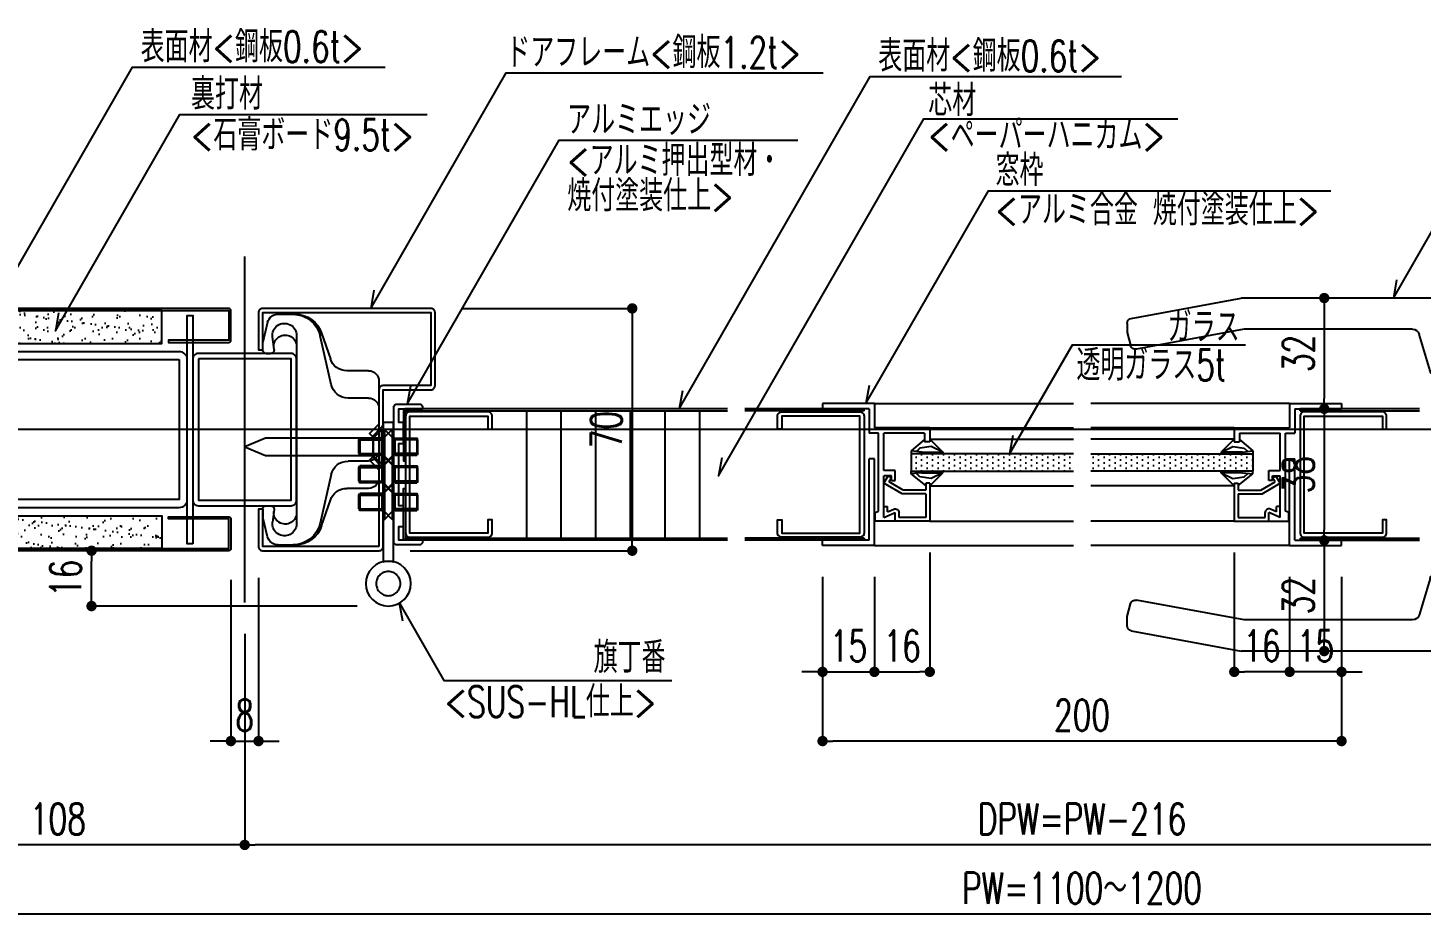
# Model space of a CAD drawing. Extents: x 21 to 47673, y 9 to 26406.
# Drawn here: x 3166.6 to 3569.2, y 18620.1 to 18876.1 of the extents above; entities that cross this region are included whole.
import ezdxf

# ---------------------------------------------------------------- set-up
doc = ezdxf.new("R2010")
doc.units = 0
doc.header["$LTSCALE"] = 10
doc.header["$PDMODE"] = 35
doc.header["$PDSIZE"] = 5
doc.linetypes.add('HIDDEN', pattern=[9.525, 6.35, -3.175])
for name, color, linetype in [('_基準', 1, 'Continuous'), ('_文字', 3, 'Continuous'), ('_製品', 4, 'Continuous'), ('_製品寸法', 9, 'Continuous')]:
    doc.layers.add(name, color=color, linetype=linetype)
doc.styles.add('OKAMURA', font='simplex8.shx', dxfattribs={"width": 0.7, "bigfont": 'BIGFONT.shx'})
doc.dimstyles.new('OKAMURA-003', dxfattribs={"dimscale": 3, "dimtxt": 3, "dimasz": 1, "dimexe": 0, "dimexo": 3, "dimgap": 1, "dimtad": 1, "dimdec": 3, "dimdsep": 46, "dimtxsty": 'OKAMURA', "dimblk1": 'DOT', "dimblk2": 'DOT', "dimsah": 1, "dimcen": 0, "dimclrd": 9, "dimclre": 9, "dimclrt": 3, "dimadec": 0, "dimazin": 0, "dimtfac": 1, "dimtdec": 3, "dimtix": 1, "dimtmove": 2, "dimatfit": 3, "dimldrblk": 'NONE', "dimfxl": 0, "dimtolj": 1, "dimarcsym": 0})
pattern_1 = [(37.5, (-4388.2946, -2583.4344), (-0.160003, 4.8941324), [0, -3.8608, 0, -4.318, 0, -4.1275]), (7.5, (-4388.2946, -2583.4344), (4.495233, 7.168251), [0, -2.0828, 0, -3.4798, 0, -1.3335]), (327.5, (-4391.419, -2583.4344), (7.9099237, 0.014372), [0, -1.27, 0, -4.572, 0, -5.969]), (317.5, (-4391.419, -2583.4344), (7.6355645, 2.229293), [0, -0.635, 0, -2.9972, 0, -3.429])]

# ---------------------------------------------------------------- blocks, each defined once
blk = doc.blocks.new('P15BASE_TAYNAM_TV')
at = {"layer": '_基準'}
for p, q in [((64, -55), (64, 55)), ((56, 36.6), (72, 36.6)), ((56, -36.6), (72, -36.6))]:
    blk.add_line(p, q, dxfattribs=at)
at = {"layer": '_製品'}
for p, q in [((48.49, 46.89), (64, 51)), ((64, 51), (152, 51)), ((183.77, 45.13), (152, 51)), ((47, 44.96), (47, 29.6)), ((97.43, 30.01), (100.57, 40.59)), ((102.48, 42), (151.18, 42)), ((151.18, 42), (182.3, 36.25)), ((185, 41), (184.02, 37.34)), ((185, 43.66), (185, 41)), ((48, 28.6), (95.52, 28.6)), ((52, 27.5), (52, 28.5)), ((76, 28.5), (52, 28.5)), ((55, 28.6), (55, 28.5)), ((73, 28.6), (73, 28.5)), ((76, 27.5), (76, 28.5)), ((40, 19), (40, 27)), ((40, 27), (88, 27)), ((76, 27.5), (52, 27.5)), ((52.5, 27.3), (52.5, 27.5)), ((52.5, 27), (52.5, 27.3)), ((75.5, 27.3), (52.5, 27.3)), ((75.5, 27.3), (75.5, 27.5)), ((75.5, 27), (75.5, 27.3)), ((88, 19), (88, 27)), ((40, 19), (88, 19)), ((40, -19), (40, -27)), ((40, -19), (88, -19)), ((88, -19), (88, -27)), ((40, -27), (88, -27)), ((52, -27.5), (52, -28.5)), ((76, -27.5), (52, -27.5)), ((52.5, -27), (52.5, -27.3)), ((75.5, -27.3), (52.5, -27.3)), ((52.5, -27.3), (52.5, -27.5)), ((75.5, -27), (75.5, -27.3)), ((75.5, -27.3), (75.5, -27.5)), ((76, -27.5), (76, -28.5)), ((47, -44.96), (47, -29.6)), ((48, -28.6), (95.52, -28.6)), ((76, -28.5), (52, -28.5)), ((55, -28.6), (55, -28.5)), ((73, -28.6), (73, -28.5)), ((97.43, -30.01), (100.57, -40.59)), ((151.18, -42), (182.3, -36.25)), ((185, -41), (184.02, -37.34)), ((102.48, -42), (151.18, -42)), ((185, -43.66), (185, -41)), ((48.49, -46.89), (64, -51)), ((183.77, -45.13), (152, -51)), ((64, -51), (152, -51))]:
    blk.add_line(p, q, dxfattribs=at)
for centre, radius in [((64, 36.6), 3), ((64, 36.6), 2.55), ((64, -36.6), 3), ((64, -36.6), 2.55)]:
    blk.add_circle(centre, radius, dxfattribs=at)
for centre, radius, start, end in [((49, 44.96), 2, 104.8265, 180), ((183.5, 43.66), 1.5, 0, 79.5352), ((102.48, 40), 2, 90, 162.8973), ((182.57, 37.73), 1.5, 259.5352, 345), ((48, 29.6), 1, 180, 270), ((95.52, 30.6), 2, 270, 342.8973), ((48, -29.6), 1, 90, 180), ((95.52, -30.6), 2, 17.1027, 90), ((182.57, -37.73), 1.5, 15, 100.4648), ((102.48, -40), 2, 197.1027, 270), ((183.5, -43.66), 1.5, 280.4648, 0), ((49, -44.96), 2, 180, 255.1735)]:
    blk.add_arc(centre, radius, start, end, dxfattribs=at)
blk = doc.blocks.new('_DOT')
at = {"color": 0, "linetype": 'ByBlock'}
blk.add_line((-0.5, 0), (-1, 0), dxfattribs=at)
at = {"color": 0, "linetype": 'ByBlock', "const_width": 0.5}
blk.add_lwpolyline([(-0.25, 0, 1), (0.25, 0, 1)], format="xyb", close=True, dxfattribs=at)
blk = doc.blocks.new('*D646')
at = {"layer": '_製品寸法', "color": 9, "lineweight": -2, "transparency": 16777216}
for p, q in [((0, -59), (0, -140)), ((700, -59), (700, -140)), ((697, -140), (3, -140))]:
    blk.add_line(p, q, dxfattribs=at)
at = {"layer": 'Defpoints', "color": 0, "transparency": 16777216}
for p in [(0, -50), (700, -50), (0, -140)]:
    blk.add_point(p, dxfattribs=at)
at = {"layer": '_製品寸法', "color": 9, "lineweight": -2, "transparency": 16777216, "xscale": 3, "yscale": 3, "zscale": 3, "rotation": 180}
blk.add_blockref('_DOT', (0, -140), dxfattribs=at)
at = {"layer": '_製品寸法', "color": 9, "lineweight": -2, "transparency": 16777216, "xscale": 3, "yscale": 3, "zscale": 3}
blk.add_blockref('_DOT', (700, -140), dxfattribs=at)
at = {"layer": '_製品寸法', "color": 3, "transparency": 16777216, "insert": (350, -132.5), "char_height": 9, "attachment_point": 5, "style": 'OKAMURA'}
blk.add_mtext('\\A1;PW=1100～1200', dxfattribs=at)
blk = doc.blocks.new('_None')
blk = doc.blocks.new('*D648')
at = {"layer": '_製品寸法', "color": 9, "lineweight": -2, "transparency": 16777216}
for p, q in [((108, -59), (108, -120)), ((592, -59), (592, -120)), ((589, -120), (111, -120))]:
    blk.add_line(p, q, dxfattribs=at)
at = {"layer": 'Defpoints', "color": 0, "transparency": 16777216}
for p in [(108, -50), (592, -50), (108, -120)]:
    blk.add_point(p, dxfattribs=at)
at = {"layer": '_製品寸法', "color": 9, "lineweight": -2, "transparency": 16777216, "xscale": 3, "yscale": 3, "zscale": 3, "rotation": 180}
blk.add_blockref('_DOT', (108, -120), dxfattribs=at)
at = {"layer": '_製品寸法', "color": 9, "lineweight": -2, "transparency": 16777216, "xscale": 3, "yscale": 3, "zscale": 3}
blk.add_blockref('_DOT', (592, -120), dxfattribs=at)
at = {"layer": '_製品寸法', "color": 3, "transparency": 16777216, "insert": (350, -112.5), "char_height": 9, "attachment_point": 5, "style": 'OKAMURA'}
blk.add_mtext('\\A1;DPW=PW-216', dxfattribs=at)
blk = doc.blocks.new('*D649')
at = {"layer": '_製品寸法', "color": 9, "lineweight": -2, "transparency": 16777216}
for p, q in [((0, -59), (0, -120)), ((108, -59), (108, -120)), ((105, -120), (3, -120))]:
    blk.add_line(p, q, dxfattribs=at)
at = {"layer": 'Defpoints', "color": 0, "transparency": 16777216}
for p in [(0, -50), (108, -50), (0, -120)]:
    blk.add_point(p, dxfattribs=at)
at = {"layer": '_製品寸法', "color": 9, "lineweight": -2, "transparency": 16777216, "xscale": 3, "yscale": 3, "zscale": 3, "rotation": 180}
blk.add_blockref('_DOT', (0, -120), dxfattribs=at)
at = {"layer": '_製品寸法', "color": 9, "lineweight": -2, "transparency": 16777216, "xscale": 3, "yscale": 3, "zscale": 3}
blk.add_blockref('_DOT', (108, -120), dxfattribs=at)
at = {"layer": '_製品寸法', "color": 3, "transparency": 16777216, "insert": (54, -112.5), "char_height": 9, "attachment_point": 5, "style": 'OKAMURA'}
blk.add_mtext('\\A1;108', dxfattribs=at)
blk = doc.blocks.new('*D651')
at = {"layer": '_製品寸法', "color": 9, "lineweight": -2, "transparency": 16777216}
for p, q in [((104, -43.4), (104, -90)), ((112, -42.8), (112, -90)), ((101, -90), (98, -90)), ((104, -90), (112, -90)), ((115, -90), (118, -90))]:
    blk.add_line(p, q, dxfattribs=at)
at = {"layer": 'Defpoints', "color": 0, "transparency": 16777216}
for p in [(104, -34.4), (112, -33.8), (112, -90)]:
    blk.add_point(p, dxfattribs=at)
at = {"layer": '_製品寸法', "color": 9, "lineweight": -2, "transparency": 16777216, "xscale": 3, "yscale": 3, "zscale": 3}
blk.add_blockref('_DOT', (104, -90), dxfattribs=at)
at = {"layer": '_製品寸法', "color": 9, "lineweight": -2, "transparency": 16777216, "xscale": 3, "yscale": 3, "zscale": 3, "rotation": 180}
blk.add_blockref('_DOT', (112, -90), dxfattribs=at)
at = {"layer": '_製品寸法', "color": 3, "transparency": 16777216, "insert": (108, -82.5), "char_height": 9, "attachment_point": 5, "style": 'OKAMURA'}
blk.add_mtext('\\A1;8', dxfattribs=at)
blk = doc.blocks.new('*D652')
at = {"layer": '_製品寸法', "color": 9, "lineweight": -2, "transparency": 16777216}
for p, q in [((94.4, -35), (63.73, -35)), ((63.73, -48), (63.73, -38)), ((140.5, -51), (63.73, -51))]:
    blk.add_line(p, q, dxfattribs=at)
at = {"layer": 'Defpoints', "color": 0, "transparency": 16777216}
for p in [(63.73, -35), (103.4, -35), (149.5, -51)]:
    blk.add_point(p, dxfattribs=at)
at = {"layer": '_製品寸法', "color": 9, "lineweight": -2, "transparency": 16777216, "xscale": 3, "yscale": 3, "zscale": 3}
for p, rotation in [((63.73, -35), 90), ((63.73, -51), 270)]:
    blk.add_blockref('_DOT', p, dxfattribs=dict(at, rotation=rotation))
at = {"layer": '_製品寸法', "color": 3, "transparency": 16777216, "insert": (56.23, -43), "char_height": 9, "attachment_point": 5, "rotation": 90, "style": 'OKAMURA'}
blk.add_mtext('\\A1;16', dxfattribs=at)
blk = doc.blocks.new('*D653')
at = {"layer": '_製品寸法', "color": 9, "lineweight": -2, "transparency": 16777216}
for p, q in [((170.8, 35), (220, 35)), ((220, 32), (220, -32)), ((155.8, -35), (220, -35))]:
    blk.add_line(p, q, dxfattribs=at)
at = {"layer": 'Defpoints', "color": 0, "transparency": 16777216}
for p in [(161.8, 35), (146.8, -35), (220, -35)]:
    blk.add_point(p, dxfattribs=at)
at = {"layer": '_製品寸法', "color": 9, "lineweight": -2, "transparency": 16777216, "xscale": 3, "yscale": 3, "zscale": 3}
for p, rotation in [((220, 35), 90), ((220, -35), 270)]:
    blk.add_blockref('_DOT', p, dxfattribs=dict(at, rotation=rotation))
at = {"layer": '_製品寸法', "color": 3, "transparency": 16777216, "insert": (212.5, 0), "char_height": 9, "attachment_point": 5, "rotation": 90, "style": 'OKAMURA'}
blk.add_mtext('\\A1;70', dxfattribs=at)
blk = doc.blocks.new('*D654')
at = {"layer": '_製品寸法', "color": 9, "lineweight": -2, "transparency": 16777216}
for p, q in [((275, -42.5), (275, -90)), ((425, -42.5), (425, -90)), ((422, -90), (278, -90))]:
    blk.add_line(p, q, dxfattribs=at)
at = {"layer": 'Defpoints', "color": 0, "transparency": 16777216}
for p in [(275, -33.5), (425, -33.5), (275, -90)]:
    blk.add_point(p, dxfattribs=at)
at = {"layer": '_製品寸法', "color": 9, "lineweight": -2, "transparency": 16777216, "xscale": 3, "yscale": 3, "zscale": 3, "rotation": 180}
blk.add_blockref('_DOT', (275, -90), dxfattribs=at)
at = {"layer": '_製品寸法', "color": 9, "lineweight": -2, "transparency": 16777216, "xscale": 3, "yscale": 3, "zscale": 3}
blk.add_blockref('_DOT', (425, -90), dxfattribs=at)
at = {"layer": '_製品寸法', "color": 3, "transparency": 16777216, "insert": (350, -82.5), "char_height": 9, "attachment_point": 5, "style": 'OKAMURA'}
blk.add_mtext('\\A1;200', dxfattribs=at)
blk = doc.blocks.new('*D655')
at = {"layer": '_製品寸法', "color": 9, "lineweight": -2, "transparency": 16777216}
for p, q in [((410, -42.5), (410, -70)), ((425, -42.5), (425, -70)), ((407, -70), (404, -70)), ((425, -70), (410, -70)), ((428, -70), (431, -70))]:
    blk.add_line(p, q, dxfattribs=at)
at = {"layer": 'Defpoints', "color": 0, "transparency": 16777216}
for p in [(410, -33.5), (425, -33.5), (410, -70)]:
    blk.add_point(p, dxfattribs=at)
at = {"layer": '_製品寸法', "color": 9, "lineweight": -2, "transparency": 16777216, "xscale": 3, "yscale": 3, "zscale": 3}
blk.add_blockref('_DOT', (410, -70), dxfattribs=at)
at = {"layer": '_製品寸法', "color": 9, "lineweight": -2, "transparency": 16777216, "xscale": 3, "yscale": 3, "zscale": 3, "rotation": 180}
blk.add_blockref('_DOT', (425, -70), dxfattribs=at)
at = {"layer": '_製品寸法', "color": 3, "transparency": 16777216, "insert": (417.5, -62.5), "char_height": 9, "attachment_point": 5, "style": 'OKAMURA'}
blk.add_mtext('\\A1;15', dxfattribs=at)
blk = doc.blocks.new('*D656')
at = {"layer": '_製品寸法', "color": 9, "lineweight": -2, "transparency": 16777216}
for p, q in [((394, -35.5), (394, -70)), ((410, -42.5), (410, -70)), ((407, -70), (397, -70))]:
    blk.add_line(p, q, dxfattribs=at)
at = {"layer": 'Defpoints', "color": 0, "transparency": 16777216}
for p in [(394, -26.5), (410, -33.5), (394, -70)]:
    blk.add_point(p, dxfattribs=at)
at = {"layer": '_製品寸法', "color": 9, "lineweight": -2, "transparency": 16777216, "xscale": 3, "yscale": 3, "zscale": 3, "rotation": 180}
blk.add_blockref('_DOT', (394, -70), dxfattribs=at)
at = {"layer": '_製品寸法', "color": 9, "lineweight": -2, "transparency": 16777216, "xscale": 3, "yscale": 3, "zscale": 3}
blk.add_blockref('_DOT', (410, -70), dxfattribs=at)
at = {"layer": '_製品寸法', "color": 3, "transparency": 16777216, "insert": (402, -62.5), "char_height": 9, "attachment_point": 5, "style": 'OKAMURA'}
blk.add_mtext('\\A1;16', dxfattribs=at)
blk = doc.blocks.new('*D657')
at = {"layer": '_製品寸法', "color": 9, "lineweight": -2, "transparency": 16777216}
for p, q in [((275, -42.5), (275, -70)), ((290, -42.5), (290, -70)), ((272, -70), (269, -70)), ((275, -70), (290, -70)), ((293, -70), (296, -70))]:
    blk.add_line(p, q, dxfattribs=at)
at = {"layer": 'Defpoints', "color": 0, "transparency": 16777216}
for p in [(275, -33.5), (290, -33.5), (290, -70)]:
    blk.add_point(p, dxfattribs=at)
at = {"layer": '_製品寸法', "color": 9, "lineweight": -2, "transparency": 16777216, "xscale": 3, "yscale": 3, "zscale": 3}
blk.add_blockref('_DOT', (275, -70), dxfattribs=at)
at = {"layer": '_製品寸法', "color": 9, "lineweight": -2, "transparency": 16777216, "xscale": 3, "yscale": 3, "zscale": 3, "rotation": 180}
blk.add_blockref('_DOT', (290, -70), dxfattribs=at)
at = {"layer": '_製品寸法', "color": 3, "transparency": 16777216, "insert": (282.5, -62.5), "char_height": 9, "attachment_point": 5, "style": 'OKAMURA'}
blk.add_mtext('\\A1;15', dxfattribs=at)
blk = doc.blocks.new('*D658')
at = {"layer": '_製品寸法', "color": 9, "lineweight": -2, "transparency": 16777216}
for p, q in [((306, -35.5), (306, -70)), ((290, -42.5), (290, -70)), ((293, -70), (303, -70))]:
    blk.add_line(p, q, dxfattribs=at)
at = {"layer": 'Defpoints', "color": 0, "transparency": 16777216}
for p in [(306, -26.5), (290, -33.5), (306, -70)]:
    blk.add_point(p, dxfattribs=at)
at = {"layer": '_製品寸法', "color": 9, "lineweight": -2, "transparency": 16777216, "xscale": 3, "yscale": 3, "zscale": 3, "rotation": 180}
blk.add_blockref('_DOT', (290, -70), dxfattribs=at)
at = {"layer": '_製品寸法', "color": 9, "lineweight": -2, "transparency": 16777216, "xscale": 3, "yscale": 3, "zscale": 3}
blk.add_blockref('_DOT', (306, -70), dxfattribs=at)
at = {"layer": '_製品寸法', "color": 3, "transparency": 16777216, "insert": (298, -62.5), "char_height": 9, "attachment_point": 5, "style": 'OKAMURA'}
blk.add_mtext('\\A1;16', dxfattribs=at)
blk = doc.blocks.new('*D659')
at = {"layer": '_製品寸法', "color": 9, "lineweight": -2, "transparency": 16777216}
for p, q in [((475, 38), (420, 38)), ((420, 35), (420, 9)), ((442.5, 6), (420, 6))]:
    blk.add_line(p, q, dxfattribs=at)
at = {"layer": 'Defpoints', "color": 0, "transparency": 16777216}
for p in [(484, 38), (420, 6), (451.5, 6)]:
    blk.add_point(p, dxfattribs=at)
at = {"layer": '_製品寸法', "color": 9, "lineweight": -2, "transparency": 16777216, "xscale": 3, "yscale": 3, "zscale": 3}
for p, rotation in [((420, 38), 90), ((420, 6), 270)]:
    blk.add_blockref('_DOT', p, dxfattribs=dict(at, rotation=rotation))
at = {"layer": '_製品寸法', "color": 3, "transparency": 16777216, "insert": (412.5, 22), "char_height": 9, "attachment_point": 5, "rotation": 90, "style": 'OKAMURA'}
blk.add_mtext('\\A1;32', dxfattribs=at)
blk = doc.blocks.new('*D660')
at = {"layer": '_製品寸法', "color": 9, "lineweight": -2, "transparency": 16777216}
for p, q in [((442.5, 6), (420, 6)), ((420, 3), (420, -29)), ((442.5, -32), (420, -32))]:
    blk.add_line(p, q, dxfattribs=at)
at = {"layer": 'Defpoints', "color": 0, "transparency": 16777216}
for p in [(451.5, 6), (420, -32), (451.5, -32)]:
    blk.add_point(p, dxfattribs=at)
at = {"layer": '_製品寸法', "color": 9, "lineweight": -2, "transparency": 16777216, "xscale": 3, "yscale": 3, "zscale": 3}
for p, rotation in [((420, 6), 90), ((420, -32), 270)]:
    blk.add_blockref('_DOT', p, dxfattribs=dict(at, rotation=rotation))
at = {"layer": '_製品寸法', "color": 3, "transparency": 16777216, "insert": (412.5, -13), "char_height": 9, "attachment_point": 5, "rotation": 90, "style": 'OKAMURA'}
blk.add_mtext('\\A1;38', dxfattribs=at)
blk = doc.blocks.new('*D661')
at = {"layer": '_製品寸法', "color": 9, "lineweight": -2, "transparency": 16777216}
for p, q in [((442.5, -32), (420, -32)), ((420, -35), (420, -61)), ((475, -64), (420, -64))]:
    blk.add_line(p, q, dxfattribs=at)
at = {"layer": 'Defpoints', "color": 0, "transparency": 16777216}
for p in [(451.5, -32), (420, -64), (484, -64)]:
    blk.add_point(p, dxfattribs=at)
at = {"layer": '_製品寸法', "color": 9, "lineweight": -2, "transparency": 16777216, "xscale": 3, "yscale": 3, "zscale": 3}
for p, rotation in [((420, -32), 90), ((420, -64), 270)]:
    blk.add_blockref('_DOT', p, dxfattribs=dict(at, rotation=rotation))
at = {"layer": '_製品寸法', "color": 3, "transparency": 16777216, "insert": (412.5, -48), "char_height": 9, "attachment_point": 5, "rotation": 90, "style": 'OKAMURA'}
blk.add_mtext('\\A1;32', dxfattribs=at)
blk = doc.blocks.new('AUDIT_I_130227104929-0')
for p, q in [((0, 4), (0, -4)), ((0, 4), (0.3, 4)), ((0.3, 4), (0.3, -4)), ((0.3, 4), (2.3, 2)), ((2.72, 2), (2.72, -1.88)), ((8, 1.62), (2.72, 1.62)), ((2.79, 2), (7.78, 2)), ((8, 1.62), (7.78, 2)), ((7.78, 2), (7.78, -1.88)), ((8, -1.5), (8, 1.62)), ((0.3, -4), (2.3, -1.88)), ((8, -1.5), (2.72, -1.5)), ((2.79, -1.88), (7.78, -1.88)), ((8, -1.5), (7.78, -1.88)), ((0, -4), (0.3, -4))]:
    blk.add_line(p, q)
for centre, radius, start, end in [((2.51, 2.21), 0.3, 225, 315), ((2.76, 2.09), 0.101, 249.8874, 290.1126), ((2.51, -2.09), 0.3, 45, 135), ((2.76, -1.97), 0.101, 69.8874, 110.1126)]:
    blk.add_arc(centre, radius, start, end)
blk = doc.blocks.new('A$C04476BE7')
for p, q in [((-1.5, -15), (-1.5, 0)), ((-1.5, 0), (0, 0)), ((0, -13.5), (0, 0)), ((38, -13.5), (38, 0)), ((39.5, 0), (38, 0)), ((39.5, -15), (39.5, 0)), ((-1.5, -15), (5.5, -15)), ((0, -13.5), (7, -13.5)), ((5.5, -31), (5.5, -15)), ((7, -16.2), (7, -13.5)), ((38, -13.5), (14.5, -13.5)), ((14.5, -15), (14.5, -13.5)), ((39.5, -15), (14.5, -15)), ((30, -15.2), (29.58, -16.2)), ((32.5, -15.2), (30, -15.2)), ((32.5, -31), (32.5, -15.2)), ((29.58, -16.2), (7, -16.2)), ((17.84, -17.7), (7, -17.7)), ((7, -29.5), (7, -17.7)), ((17.84, -21), (17.84, -17.7)), ((31.4, -17.7), (19.34, -17.7)), ((21.5, -17.7), (19.34, -18.97)), ((19.34, -19.91), (19.34, -17.7)), ((19.9, -19.91), (19.34, -18.97)), ((20.71, -19.91), (19.34, -19.91)), ((21.11, -19.21), (19.9, -19.91)), ((20.71, -19.91), (20.71, -21)), ((23.5, -23.28), (21.11, -19.21)), ((24.6, -22.98), (21.5, -17.7)), ((28.21, -17.7), (28.21, -18.8)), ((29.74, -18.8), (28.21, -18.8)), ((29.74, -18.8), (28.99, -20.57)), ((31.4, -17.7), (30, -21)), ((20.71, -21), (17.84, -21)), ((23.5, -29.9), (23.5, -23.28)), ((24.6, -29.9), (24.6, -22.98)), ((32.5, -21), (30, -21)), ((31.4, -22.1), (30, -22.1)), ((31.4, -29.9), (31.4, -22.1)), ((8.83, -29.5), (12.19, -25.59)), ((10.86, -31.4), (11.36, -28.12)), ((11.36, -28.12), (12.35, -27.13)), ((12.5, -28.66), (12.19, -25.59)), ((18.5, -28.66), (18.81, -25.59)), ((19.64, -28.12), (18.65, -27.13)), ((22.17, -29.9), (18.81, -25.59)), ((20.14, -31.4), (19.64, -28.12)), ((5.5, -31), (9.5, -31)), ((7, -29.5), (9.5, -29.5)), ((8.79, -31), (12.5, -34.77)), ((9.5, -31), (9.5, -29.5)), ((12.5, -34.77), (10.86, -31.4)), ((22.21, -31), (18.5, -34.77)), ((18.5, -34.77), (20.14, -31.4)), ((21.5, -29.9), (23.5, -29.9)), ((21.5, -31), (21.5, -29.9)), ((21.5, -31), (32.5, -31)), ((24.6, -29.9), (31.4, -29.9))]:
    blk.add_line(p, q)
blk.add_arc((30, -21), 1.1, 157.0113, 270)
blk = doc.blocks.new('P15SE_TV2')
at = {"layer": '_製品'}
h = blk.add_hatch(dxfattribs=at)
h.set_pattern_fill('AR-SAND', color=256, scale=0.1, style=0)
h.set_pattern_definition(pattern_1)
h.paths.add_polyline_path([(676, 24.9), (616, 24.9), (616, 34.4), (676, 34.4)])
h = blk.add_hatch(dxfattribs=at)
h.set_pattern_fill('DOTS', color=256, angle=90, style=0)
h.set_pattern_definition([(90, (-1440.852, -38.369), (1.5875, 0.79375), [0, -1.5875])])
edge = h.paths.add_edge_path()
edge.add_line((347.5, -7), (300.59, -7))
edge.add_line((300.59, -7), (300.59, -12))
edge.add_line((300.59, -12), (347.5, -12))
h = blk.add_hatch(dxfattribs=at)
h.set_pattern_fill('DOTS', color=256, angle=90, style=0)
h.set_pattern_definition([(90, (2274.2683, -38.369), (-1.5875, 0.79375), [0, -1.5875])])
edge = h.paths.add_edge_path()
edge.add_line((352.5, -7), (399.41, -7))
edge.add_line((399.41, -7), (399.41, -12))
edge.add_line((399.41, -12), (352.5, -12))
h = blk.add_hatch(dxfattribs=at)
h.set_pattern_fill('AR-SAND', color=256, scale=0.1, style=0)
h.set_pattern_definition(pattern_1)
h.paths.add_polyline_path([(676, -24.9), (616, -24.9), (616, -34.4), (676, -34.4)])
for p, q in [((582.46, 33.3), (577.34, 33.3)), ((585.37, 31.03), (586.8, 25.3)), ((567.01, 13.01), (570.19, 27.07)), ((569.76, 27.86), (567.25, 20.4)), ((577, 27.2), (577, 23.94)), ((577, 27.2), (577, -27.2)), ((583.51, 23.13), (583.97, 26.76)), ((586.8, 23), (586.8, 25.3)), ((577, 23.94), (577, -27.2)), ((585.8, 22), (584.5, 22)), ((556.2, 17), (562.51, 17)), ((553.2, 14), (553.2, -14)), ((556.2, 9.11), (562.13, 9.11)), ((252.5, 6), (287, 6)), ((287, 5.4), (252.5, 5.4)), ((287, 5.4), (287, 6)), ((290, 7.5), (347.5, 7.5)), ((410, 7.5), (352.5, 7.5)), ((413, 6), (447.5, 6)), ((413, 5.4), (413, 6)), ((413, 5.4), (447.5, 5.4)), ((460.5, -31.4), (460.5, 5.4)), ((470.5, -31.4), (470.5, 5.4)), ((480.5, -31.4), (480.5, 5.4)), ((490.5, -31.4), (490.5, 5.4)), ((500.5, -31.4), (500.5, 5.4)), ((510.5, -31.4), (510.5, 5.4)), ((306, 0.5), (347.5, 0.5)), ((394, 0.5), (352.5, 0.5)), ((306, -2.79), (347.5, -2.79)), ((394, -2.79), (352.5, -2.79)), ((300.59, -6.19), (300.59, -7)), ((303.66, -6.5), (309.77, -6.5)), ((309.77, -6.5), (309.77, -7)), ((396.34, -6.5), (390.23, -6.5)), ((390.23, -6.5), (390.23, -7)), ((399.41, -6.19), (399.41, -7)), ((300.59, -12.81), (300.59, -12)), ((309.77, -12.5), (309.77, -12)), ((390.23, -12.5), (390.23, -12)), ((399.41, -12.81), (399.41, -12)), ((556.2, -9.11), (562.13, -9.11)), ((303.66, -12.5), (309.77, -12.5)), ((396.34, -12.5), (390.23, -12.5)), ((567.01, -13.01), (570.19, -27.07)), ((306, -16.21), (347.5, -16.21)), ((394, -16.21), (352.5, -16.21)), ((556.2, -17), (562.51, -17)), ((569.76, -27.86), (567.25, -20.4)), ((583.51, -23.13), (583.97, -26.76)), ((585.8, -22), (584.5, -22)), ((586.8, -23), (586.8, -25.3)), ((306, -26.5), (347.5, -26.5)), ((394, -26.5), (352.5, -26.5)), ((585.37, -31.03), (586.8, -25.3)), ((287, -31.4), (252.5, -31.4)), ((287, -32), (252.5, -32)), ((287, -31.4), (287, -32)), ((413, -31.4), (447.5, -31.4)), ((413, -31.4), (413, -32)), ((413, -32), (447.5, -32)), ((290, -33.5), (347.5, -33.5)), ((410, -33.5), (352.5, -33.5)), ((582.46, -33.3), (577.34, -33.3))]:
    blk.add_line(p, q, dxfattribs=at)
for points in [[(553.2, 11.5), (553.2, 1.6), (555.95, -1.15), (555.1, -2), (552.35, 0.75, -0.198912), (552, 1.6), (552, 11.5), (538.2, 11.5, -0.414214), (537, 12.7), (537, 33.8, -0.414214), (538.2, 35), (586.8, 35, -0.414214), (588, 33.8), (588, 23), (586.8, 23), (586.8, 33.8), (538.2, 33.8), (538.2, 12.7), (552, 12.7, -0.414214)], [(596.6, 35), (695.4, 35, -0.414214), (696, 34.4), (696, 25.8, -0.414214), (695.4, 25.2), (678, 25.2), (678, 25.8), (695.4, 25.8), (695.4, 34.4), (596.6, 34.4), (596.6, 25.8), (614, 25.8), (614, 25.2), (596.6, 25.2, -0.414214), (596, 25.8), (596, 34.4, -0.414214)], [(607, 20.4), (607, -20.4, -0.414214), (605.4, -22), (578.6, -22, -0.414214), (577, -20.4), (577, 20.4, -0.414214), (578.6, 22), (605.4, 22, -0.414214)], [(610.9, 22.5), (681.3, 22.5, -0.414214), (683.6, 20.2), (683.6, -20.2, -0.414214), (681.3, -22.5), (610.9, -22.5, -0.414214), (608.6, -20.2), (608.6, 20.2, -0.414214)], [(263.2, 5.1), (285.8, 5.1, -0.414214), (287, 3.9), (287, -29.9, -0.414214), (285.8, -31.1), (263.2, -31.1, -0.414214), (262, -29.9), (262, -26.1), (263.2, -26.1), (263.2, -29.9), (285.8, -29.9), (285.8, 3.9), (263.2, 3.9), (263.2, 0.1), (262, 0.1), (262, 3.9, -0.414214)], [(436.8, 5.1), (414.2, 5.1, 0.414214), (413, 3.9), (413, -29.9, 0.414214), (414.2, -31.1), (436.8, -31.1, 0.414214), (438, -29.9), (438, -26.1), (436.8, -26.1), (436.8, -29.9), (414.2, -29.9), (414.2, 3.9), (436.8, 3.9), (436.8, 0.1), (438, 0.1), (438, 3.9, 0.414214)], [(521.7, 5.1), (544.3, 5.1, -0.414214), (545.5, 3.9), (545.5, -29.9, -0.414214), (544.3, -31.1), (521.7, -31.1, -0.414214), (520.5, -29.9), (520.5, -26.1), (521.7, -26.1), (521.7, -29.9), (544.3, -29.9), (544.3, 3.9), (521.7, 3.9), (521.7, 0.1), (520.5, 0.1), (520.5, 3.9, -0.414214)], [(549, 2), (552, 2), (552, -38.18, 0.116963), (549, -38.18)], [(553.2, -33.8), (586.8, -33.8), (586.8, -23), (588, -23), (588, -33.8, -0.414214), (586.8, -35), (553.2, -35, -0.414214), (552, -33.8), (552, -11.6, -0.198912), (552.35, -10.75), (555.1, -8), (555.95, -8.85), (553.2, -11.6)], [(596.6, -35), (695.4, -35, 0.414214), (696, -34.4), (696, -25.8, 0.414214), (695.4, -25.2), (678, -25.2), (678, -25.8), (695.4, -25.8), (695.4, -34.4), (596.6, -34.4), (596.6, -25.8), (614, -25.8), (614, -25.2), (596.6, -25.2, 0.414214), (596, -25.8), (596, -34.4, 0.414214)]]:
    blk.add_lwpolyline(points, format="xyb", close=True, dxfattribs=at)
for points in [[(607, -33), (608.6, -33), (608.6, 33), (607, 33)], [(676, 24.9), (616, 24.9), (616, 34.4), (676, 34.4)], [(605.4, 20.4), (605.4, -20.4), (578.6, -20.4), (578.6, 20.4)], [(610.9, 20.2), (610.9, -20.2), (681.3, -20.2), (681.3, 20.2)], [(546.1, 2), (547.5, 2), (547.5, 6), (540.5, 6), (540.5, 6.6), (541.1, 7.2), (548.4, 7.2), (549, 6.6), (549, -32.6), (548.4, -33.2), (541.1, -33.2), (540.5, -32.6), (540.5, -32), (547.5, -32), (547.5, -28), (546.1, -28), (546.1, -22), (547.5, -22), (547.5, -4), (546.1, -4)], [(552.37, 0), (552.37, -10), (552, -10), (552, 0)], [(577, -2.5), (585.96, -2.5), (592, -5), (585.96, -7.5), (577, -7.5)], [(676, -24.9), (616, -24.9), (616, -34.4), (676, -34.4)]]:
    blk.add_lwpolyline(points, close=True, dxfattribs=at)
for points in [[(452.5, 6), (545.51, 6, -0.408367), (546.1, 5.41), (546.1, -9), (545.5, -9), (545.5, 5.4), (452.5, 5.4)], [(452.5, -32), (545.51, -32, 0.408733), (546.1, -31.41), (546.1, -17), (545.5, -17), (545.5, -31.4), (452.5, -31.4)]]:
    blk.add_lwpolyline(points, format="xyb", dxfattribs=at)
at = {"layer": '_製品', "linetype": 'HIDDEN'}
for points in [[(552.37, -10), (552.37, 0), (554.87, -2.5), (554.87, -7.5)], [(554.87, -2.5), (577, -2.5), (577, -7.5), (554.87, -7.5)]]:
    blk.add_lwpolyline(points, close=True, dxfattribs=at)
at = {"layer": '_製品', "elevation": 644.37}
blk.add_lwpolyline([(347.5, -7), (300.59, -7), (300.59, -12), (347.5, -12)], dxfattribs=at)
at = {"layer": '_製品'}
blk.add_lwpolyline([(352.5, -7), (399.41, -7), (399.41, -12), (352.5, -12)], dxfattribs=at)
blk.add_circle((550.5, -44.5), 6.5, dxfattribs=at)
at = {"layer": '_製品', "linetype": 'HIDDEN'}
blk.add_circle((550.5, -44.5), 3.5, dxfattribs=at)
at = {"layer": '_製品'}
for centre, radius, start, end in [((577.34, 25.3), 8, 90, 161.3544), ((577.99, 25.3), 8, 90, 167.2467), ((582.46, 30.3), 3, 14.0362, 90), ((580.5, 27.2), 3.5, 352.7196, 180), ((580.29, 24.01), 3.3, 353.371, 183.5845), ((562.51, 22), 5, 270, 341.3544), ((584.5, 23), 1, 172.7196, 270), ((585.8, 23), 1, 270, 0), ((556.2, 14), 3, 90, 180), ((562.13, 14.11), 5, 270, 347.2467), ((556.2, 6.11), 3, 90, 180), ((556.2, -6.11), 3, 180, 270), ((562.13, -14.11), 5, 12.7533, 90), ((556.2, -14), 3, 180, 270), ((562.51, -22), 5, 18.6456, 90), ((580.29, -24.01), 3.3, 176.4155, 6.629), ((584.5, -23), 1, 90, 187.2804), ((585.8, -23), 1, 0, 90), ((577.34, -25.3), 8, 198.6456, 270), ((577.99, -25.3), 8, 192.7533, 270), ((580.5, -27.2), 3.5, 180, 7.2804), ((582.46, -30.3), 3, 270, 345.9638)]:
    blk.add_arc(centre, radius, start, end, dxfattribs=at)
at = {"layer": '_製品', "xscale": -1, "rotation": 90}
blk.add_blockref('A$C04476BE7', (275, 6), dxfattribs=at)
at = {"layer": '_製品', "rotation": 270}
blk.add_blockref('A$C04476BE7', (425, 6), dxfattribs=at)
at = {"layer": '_製品', "yscale": 1.25, "zscale": 1.25}
for p, xscale in [((552, -5), -1.25), ((549, -5), 1.25), ((552, -13), -1.25), ((549, -13), 1.25), ((552, -21), -1.25), ((549, -21), 1.25)]:
    blk.add_blockref('AUDIT_I_130227104929-0', p, dxfattribs=dict(at, xscale=xscale))
blk = doc.blocks.new('*U645')
at = {"layer": '_基準'}
for p, q in [((108, -50), (108, 50)), ((700, 0), (0, 0))]:
    blk.add_line(p, q, dxfattribs=at)
at = {"layer": '_文字', "color": 9}
for points in [[(36.3566, 40.2401), (35.4326, 35), (75.6147, 104.7091), (148.5487, 104.7091)], [(145.3361, 40.24), (144.4122, 35), (183.5472, 103.0477), (275.1522, 103.0477)], [(234.4999, 11.2401), (233.5759, 6.0001), (288.8036, 102.0293), (361.4191, 102.0293)], [(440.9239, 43.2402), (440, 38.0001), (477.9573, 104), (695.7329, 104)], [(54.2226, 33.7604), (53.2987, 28.5204), (89.2271, 91.0517), (160.7387, 91.0517)], [(245.8572, -8.1419), (244.9332, -13.3819), (304.2431, 89.7455), (377.7198, 89.7455)], [(155.9162, 12.54), (154.9922, 7.3), (198.8825, 83.6159), (267.8344, 83.6159)], [(288.4797, 12.7404), (287.5557, 7.5001), (322.9768, 68.9386), (421.9419, 68.9386)], [(153.6614, -55.3769), (152.7374, -50.1368), (165.5733, -72.4845), (231.489, -72.4845)]]:
    blk.add_lwpolyline(points, dxfattribs=at)
at = {"layer": '_文字', "color": 9, "elevation": 644.3658}
blk.add_lwpolyline([(329.9734, -1.7596), (329.0494, -6.9999), (347.2386, 24.5048), (397.2199, 24.5048)], dxfattribs=at)
at = {"layer": '_製品', "xscale": -1}
for name, p in [('P15BASE_TAYNAM_TV', (548, -13)), ('P15SE_TV2', (700, 0))]:
    blk.add_blockref(name, p, dxfattribs=at)
at = {"layer": '_文字', "style": 'OKAMURA', "width": 0.7}
for s, p in [('表面材<鋼板0.6t>', (77.9279, 106.1242)), ('ドアフレーム<鋼板1.2t>', (183.5914, 104.4628)), ('表面材<鋼板0.6t>', (291.1168, 103.4445)), ('裏打材 ', (92.4656, 92.439)), ('芯材', (305.5432, 90.5577)), ('アルミエッジ', (201.1957, 85.031)), ('<石膏ボード9.5t> ', (92.4656, 80.6489)), ('<ペーパーハニカム>', (305.5432, 80.581)), ('<アルミ押出型材・', (201.1957, 73.2723)), ('窓枠 ', (325.0123, 70.4123)), ('焼付塗装仕上> ', (201.2209, 63.0681)), ('<アルミ合金 焼付塗装仕上>', (325.0123, 59.0282)), ('ガラス ', (374.7676, 25.1035, 644.3658)), ('透明ガラス5t', (348.3696, 14.1501, 644.3658)), ('旗丁番', (208.8371, -70.3142)), ('<SUS-HL仕上> ', (165.8171, -83.1173))]:
    blk.add_text(s, height=9, dxfattribs=at).set_placement(p)
at = {"layer": '_製品寸法'}
for base, p1, p2, angle, picture, middle in [((220, -35), (161.8, 35), (146.8, -35), 90, '*D653', (212.5, 0)), ((420, 6), (484, 38), (451.5, 6), 90, '*D659', (412.5, 22)), ((420, -32), (451.5, 6), (451.5, -32), 90, '*D660', (412.5, -13)), ((394, -70), (410, -33.4999), (394, -26.4999), 180, '*D656', (402, -62.5)), ((420, -64), (451.5, -32), (484, -64), 90, '*D661', (412.5, -48)), ((63.7285, -35), (149.5, -51), (103.4, -35), 90, '*D652', (56.2285, -43)), ((410, -70), (425, -33.4999), (410, -33.4999), 180, '*D655', (417.5, -62.5)), ((0, -120), (108, -50), (0, -50), 180, '*D649', (54, -112.5))]:
    dim = blk.add_linear_dim(base=base, p1=p1, p2=p2, angle=angle, dimstyle='OKAMURA-003', dxfattribs=at)
    dim.commit()
    dim.dimension.update_dxf_attribs({"geometry": picture, "text_midpoint": middle})
for base, p1, p2, picture, middle in [((306, -70), (290, -33.4999), (306, -26.4999), '*D658', (298, -62.5)), ((112, -90), (104, -34.4), (112, -33.8), '*D651', (108, -82.5)), ((290, -70), (275, -33.4999), (290, -33.4999), '*D657', (282.5, -62.5))]:
    dim = blk.add_linear_dim(base=base, p1=p1, p2=p2, dimstyle='OKAMURA-003', dxfattribs=at)
    dim.commit()
    dim.dimension.update_dxf_attribs({"geometry": picture, "text_midpoint": middle})
for base, p1, p2, text, picture, middle in [((275, -90), (425, -33.4999), (275, -33.4999), '200', '*D654', (350, -82.5)), ((0, -140), (700, -50), (0, -50), 'PW=1100～1200', '*D646', (350, -132.5)), ((108, -120), (592, -50), (108, -50), 'DPW=PW-216', '*D648', (350, -112.5))]:
    dim = blk.add_linear_dim(base=base, p1=p1, p2=p2, angle=180, text=text, dimstyle='OKAMURA-003', dxfattribs=at)
    dim.commit()
    dim.dimension.update_dxf_attribs({"geometry": picture, "text_midpoint": middle})

msp = doc.modelspace()

# ---------------------------------------------------------------- block references
msp.add_blockref('*U645', (3121.2353, 18760.061))

doc.saveas('drawing.dxf')
